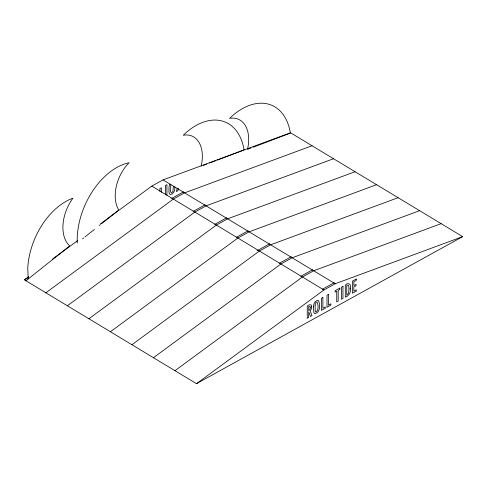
<?xml version="1.0" encoding="UTF-8"?>
<svg xmlns="http://www.w3.org/2000/svg" width="487" height="487" viewBox="0 0 487 487"><rect width="100%" height="100%" fill="white"/><g stroke="black" fill="none" stroke-linecap="round" stroke-linejoin="round"><path stroke-width="0.73" d="M174.845 186.917C175.18 190.052 173.883 194.459 170.121 194.532L169.202 193.315L169.001 191.799L168.977 187.702L169.531 184.281M170.809 184.372L170.56 191.641L171.339 192.962L172.928 191.58L173.354 186.411M178.412 188.53L177.858 190.734L176.355 191.561L177.274 188.14M25.957 280.78L69.696 245.88A34.279 21.976 -66.2 0 1 72.928 198.191A60.12 38.552 -66.2 0 0 27.753 268.374L28.197 278.99M82.577 238.843L83.764 237.9M84.951 236.95L94.435 229.377M99.184 225.591L100.371 224.641M101.558 223.697L118.755 209.97A33.019 21.172 -66.2 0 1 129.092 162.713A62.324 39.964 -66.2 0 0 77.238 243.104M100.334 223.947L151.81 186.101L163.054 179.892L290.514 132.774L462.65 236.639L196.486 383.677L24.35 279.812L28.642 276.659M52.541 259.084L77.664 240.615M45.869 292.79L173.329 199.086L184.573 192.876L312.033 145.759M67.383 305.775L194.843 212.07L206.086 205.855L333.546 158.738M88.902 318.76L216.362 225.055L227.606 218.84L355.066 171.722M110.415 331.744L237.875 238.033L249.125 231.824L376.585 184.707M131.934 344.723L259.394 251.018L270.638 244.809L398.098 197.692M153.454 357.708L280.914 264.003L292.157 257.787L419.617 210.67M174.967 370.692L302.427 276.981L313.671 270.772L441.131 223.655M196.486 383.677L323.946 289.966L335.19 283.757L462.65 236.639M24.35 279.812L28.331 277.608M171.686 198.416L183.636 191.817M193.199 211.401L205.149 204.802M214.718 224.385L226.668 217.786M236.238 237.37L248.187 230.765M257.087 250.72L269.701 243.75M279.27 263.333L291.22 256.734M300.783 276.318L312.733 269.713M322.303 289.302L334.252 282.697M203.256 165.428L206.774 164.095M209.587 163.029L215.918 160.631M217.324 160.095L244.048 149.966A61.886 39.678 -66.2 0 0 183.246 135.27A33.019 21.172 -66.2 0 1 201.149 166.225M251 148.042L247.481 149.375A33.019 21.172 -66.2 0 0 229.578 118.42A61.886 39.678 -66.2 0 1 290.386 133.115L253.112 147.244M163.054 179.892L335.19 283.757M151.81 186.101L323.946 289.966M166.925 195.257L166.925 184.658L165.483 185.462L165.483 194.776M161.361 192.274L161.361 187.738L159.913 188.536L159.913 191.403M313.537 306.853L313.792 312.52L314.705 313.658C320.489 312.806 320.33 304.472 318.455 300.406C315.144 300.065 313.299 303.979 313.537 306.853M350.573 288.17C350.969 292.005 349.197 295.986 345.301 297.192L345.301 285.084C348.15 281.778 351.584 284.42 350.573 288.17M349.057 288.986L348.534 293.253L346.744 295.165L346.744 285.528L347.986 285.108L348.625 285.534L349.057 288.986M315.083 305.099L315.259 311.394L316.039 312.076C318.973 310.14 318.303 304.552 317.104 301.91L315.765 302.689L315.083 305.099M311.704 306.743L311.339 309.062L310.164 310.785L312.003 315.582L310.505 316.416L308.703 311.729L308.703 317.408L307.254 318.212L307.254 306.104C308.563 304.637 312.167 303.626 311.704 306.743M310.292 307.711L309.915 309.495L308.703 310.615L308.703 306.567L309.951 306.341L310.292 307.711M322.881 297.472L321.432 298.269L321.432 310.377L325.31 308.234L325.31 306.877L322.881 308.216L322.881 297.472M328.445 294.392L327.002 295.195L327.002 307.303L330.874 305.16L330.874 303.803L328.445 305.142L328.445 294.392M339.823 288.109L335.105 290.715L335.105 292.09L336.736 291.189L336.736 301.922L338.185 301.124L338.185 290.392L339.823 289.485L339.823 288.109M342.964 286.374L341.515 287.178L341.515 299.28L342.964 298.482L342.964 286.374M356.241 279.039L352.43 281.145L352.43 293.253L356.307 291.11L356.307 289.771L353.86 291.123L353.86 286.953L356.064 285.735L356.064 284.353L353.86 285.571L353.86 281.736L356.241 280.421L356.241 279.039"/></g></svg>
